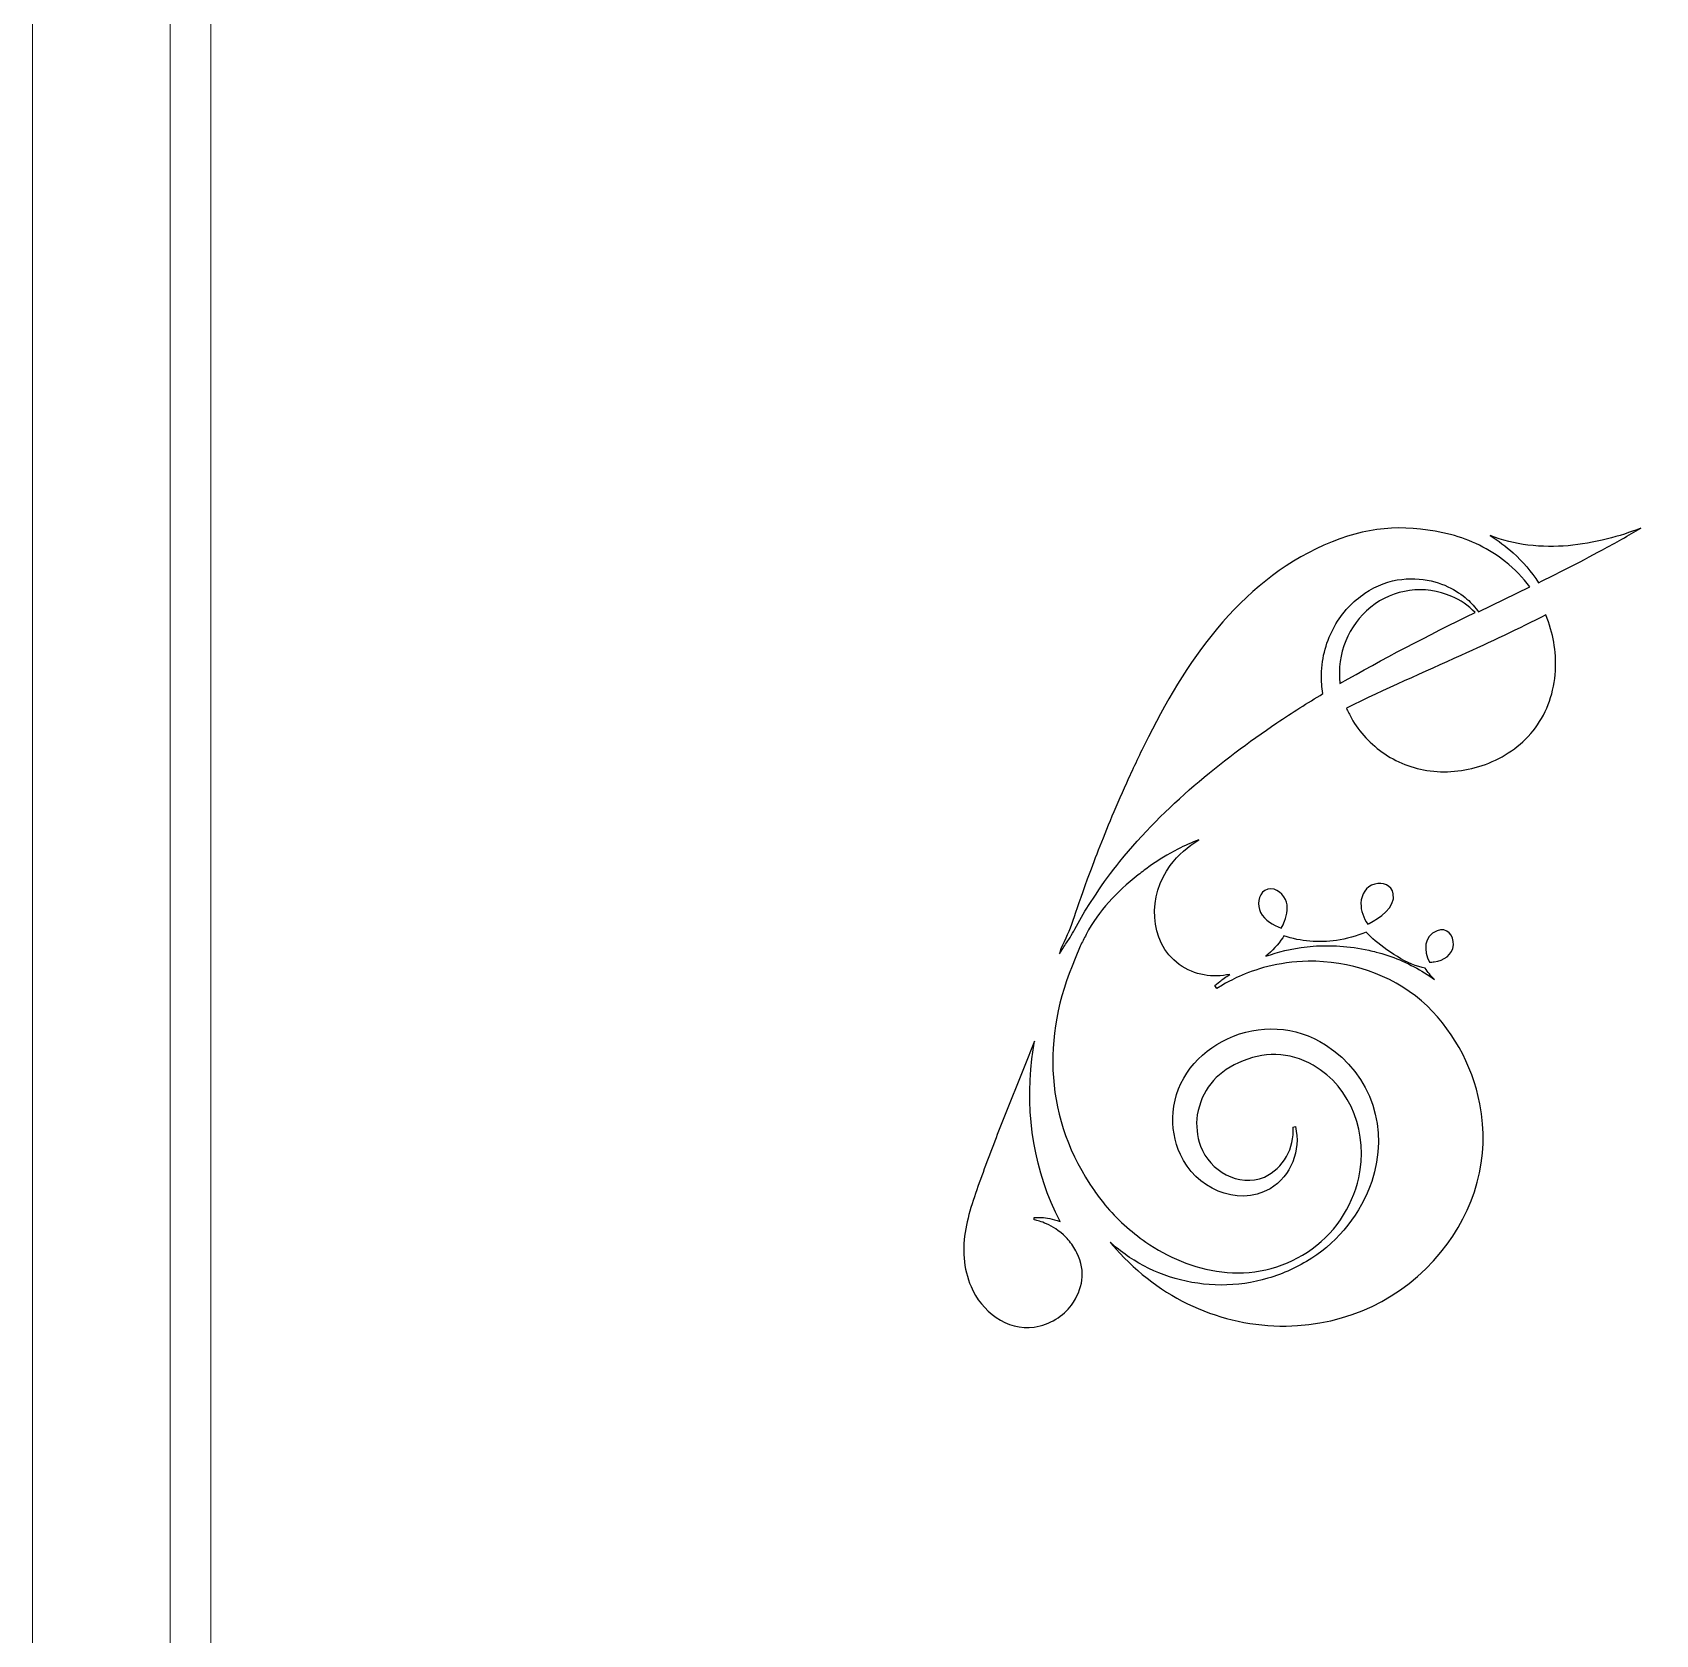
# Model space of a CAD drawing. Header units: millimetres. Extents: x -424 to 424, y -273 to 270.
# Drawn here: x 84 to 203.7, y -34 to 84.2 of the extents above; entities that cross this region are included whole.
import ezdxf

# ---------------------------------------------------------------- set-up
doc = ezdxf.new("R2010")
doc.units = ezdxf.units.MM
doc.header["$MEASUREMENT"] = 0
doc.layers.add('Camada 1', color=7, linetype='Continuous')

msp = doc.modelspace()

# ---------------------------------------------------------------- linework, layer by layer
at = {"layer": 'Camada 1', "color": 250, "lineweight": 20}
msp.add_open_spline([(346.7743, -273), (346.7743, -273), (383.8854, -273), (383.8854, -273), (383.8854, -273), (383.8854, -273), (383.8854, -270), (383.8854, -270), (383.8854, -270), (383.8854, -270), (423.9996, -270), (423.9996, -270), (423.9996, -270), (423.9996, -270), (423.9996, -255), (423.9996, -255), (423.9996, -255), (423.9996, -255), (420.9998, -255), (420.9998, -255), (420.9998, -255), (420.9998, -255), (420.9998, -211), (420.9998, -211), (420.9998, -211), (420.9998, -211), (423.9996, -211), (423.9996, -211), (423.9996, -211), (423.9996, -211), (423.9996, -196), (423.9996, -196), (423.9996, -196), (423.9996, -185.5718), (423.9996, -174.9282), (423.9996, -164.5), (423.9996, -164.5), (423.9996, -43.1748), (424, -14.0972), (424, 115.5001), (424, 115.5001), (424, 115.5001), (84, 115.5001), (84, 115.5001), (84, 115.5001), (84, -14.2483), (84, -42.8613), (84, -164.5), (84, -164.5), (84, -174.9282), (84, -185.5718), (84, -196), (84, -196), (84, -196), (84, -211), (84, -211), (84, -211), (84, -211), (86.9998, -211), (86.9998, -211), (86.9998, -211), (86.9998, -211), (86.9998, -255), (86.9998, -255), (86.9998, -255), (86.9998, -255), (84, -255), (84, -255), (84, -255), (84, -255), (84, -270), (84, -270), (84, -270), (84, -270), (124.1143, -270), (124.1143, -270), (124.1143, -270), (124.1143, -270), (124.1143, -273), (124.1143, -273), (124.1143, -273), (124.1143, -273), (161.2254, -273), (161.2254, -273), (161.2254, -273), (161.2254, -273), (161.2254, -270), (161.2254, -270), (161.2254, -270), (161.2254, -270), (198.3343, -270), (198.3343, -270), (198.3343, -270), (198.3343, -270), (198.3343, -273), (198.3343, -273), (198.3343, -273), (198.3343, -273), (235.4454, -273), (235.4454, -273), (235.4454, -273), (235.4454, -273), (235.4454, -270), (235.4454, -270), (235.4454, -270), (235.4454, -270), (272.5543, -270), (272.5543, -270), (272.5543, -270), (272.5543, -270), (272.5543, -273), (272.5543, -273), (272.5543, -273), (272.5543, -273), (309.6654, -273), (309.6654, -273), (309.6654, -273), (309.6654, -273), (309.6654, -270), (309.6654, -270), (309.6654, -270), (309.6654, -270), (346.7743, -270), (346.7743, -270), (346.7743, -270), (346.7743, -270), (346.7743, -273), (346.7743, -273)], degree=3, knots=[0, 0, 0, 0, 0.03030303, 0.03030303, 0.03030303, 0.03030303, 0.06060606, 0.06060606, 0.06060606, 0.06060606, 0.09090909, 0.09090909, 0.09090909, 0.09090909, 0.12121212, 0.12121212, 0.12121212, 0.12121212, 0.15151515, 0.15151515, 0.15151515, 0.15151515, 0.18181818, 0.18181818, 0.18181818, 0.18181818, 0.21212121, 0.21212121, 0.21212121, 0.21212121, 0.24242424, 0.24242424, 0.24242424, 0.24242424, 0.27272727, 0.27272727, 0.27272727, 0.27272727, 0.3030303, 0.3030303, 0.3030303, 0.3030303, 0.33333333, 0.33333333, 0.33333333, 0.33333333, 0.36363636, 0.36363636, 0.36363636, 0.36363636, 0.39393939, 0.39393939, 0.39393939, 0.39393939, 0.42424242, 0.42424242, 0.42424242, 0.42424242, 0.45454545, 0.45454545, 0.45454545, 0.45454545, 0.48484848, 0.48484848, 0.48484848, 0.48484848, 0.51515152, 0.51515152, 0.51515152, 0.51515152, 0.54545455, 0.54545455, 0.54545455, 0.54545455, 0.57575758, 0.57575758, 0.57575758, 0.57575758, 0.60606061, 0.60606061, 0.60606061, 0.60606061, 0.63636364, 0.63636364, 0.63636364, 0.63636364, 0.66666667, 0.66666667, 0.66666667, 0.66666667, 0.6969697, 0.6969697, 0.6969697, 0.6969697, 0.72727273, 0.72727273, 0.72727273, 0.72727273, 0.75757576, 0.75757576, 0.75757576, 0.75757576, 0.78787879, 0.78787879, 0.78787879, 0.78787879, 0.81818182, 0.81818182, 0.81818182, 0.81818182, 0.84848485, 0.84848485, 0.84848485, 0.84848485, 0.87878788, 0.87878788, 0.87878788, 0.87878788, 0.90909091, 0.90909091, 0.90909091, 0.90909091, 0.93939394, 0.93939394, 0.93939394, 0.93939394, 1, 1, 1, 1], dxfattribs=at)
at = {"layer": 'Camada 1', "color": 240, "lineweight": 20}
for points, knots in [([(305.75, 105.3501), (305.75, 105.3501), (406.3515, 105.3501), (406.3515, 105.3501), (406.3515, 105.3501), (406.432, 101.2426), (409.7425, 97.9321), (413.85, 97.8516), (413.85, 97.8516), (413.85, 97.8516), (413.85, -146.8514), (413.85, -146.8514), (413.85, -146.8514), (409.7425, -146.9319), (406.432, -150.2424), (406.3515, -154.3499), (406.3515, -154.3499), (406.3515, -154.3499), (101.6485, -154.3499), (101.6485, -154.3499), (101.6485, -154.3499), (101.568, -150.2424), (98.2575, -146.9319), (94.15, -146.8514), (94.15, -146.8514), (94.15, -146.8514), (94.15, 97.8516), (94.15, 97.8516), (94.15, 97.8516), (98.2575, 97.9321), (101.568, 101.2426), (101.6485, 105.3501), (101.6485, 105.3501), (101.6485, 105.3501), (172.25, 105.3501), (172.25, 105.3501)], [0, 0, 0, 0, 0.1, 0.1, 0.1, 0.1, 0.2, 0.2, 0.2, 0.2, 0.3, 0.3, 0.3, 0.3, 0.4, 0.4, 0.4, 0.4, 0.5, 0.5, 0.5, 0.5, 0.6, 0.6, 0.6, 0.6, 0.7, 0.7, 0.7, 0.7, 0.8, 0.8, 0.8, 0.8, 1, 1, 1, 1]), ([(410.85, 95.3266), (410.85, 95.3266), (410.85, -144.3264), (410.85, -144.3264), (410.85, -144.3264), (407.4936, -145.3656), (404.8657, -147.9935), (403.8265, -151.3499), (403.8265, -151.3499), (403.8265, -151.3499), (104.1735, -151.3499), (104.1735, -151.3499), (104.1735, -151.3499), (103.1343, -147.9935), (100.5064, -145.3656), (97.15, -144.3264), (97.15, -144.3264), (97.15, -144.3264), (97.15, 95.3266), (97.15, 95.3266), (97.15, 95.3266), (100.5064, 96.3658), (103.1343, 98.9937), (104.1735, 102.3501), (104.1735, 102.3501), (104.1735, 102.3501), (403.8265, 102.3501), (403.8265, 102.3501), (403.8265, 102.3501), (404.8657, 98.9937), (407.4936, 96.3658), (410.85, 95.3266)], [0, 0, 0, 0, 0.11111111, 0.11111111, 0.11111111, 0.11111111, 0.22222222, 0.22222222, 0.22222222, 0.22222222, 0.33333333, 0.33333333, 0.33333333, 0.33333333, 0.44444444, 0.44444444, 0.44444444, 0.44444444, 0.55555556, 0.55555556, 0.55555556, 0.55555556, 0.66666667, 0.66666667, 0.66666667, 0.66666667, 0.77777778, 0.77777778, 0.77777778, 0.77777778, 1, 1, 1, 1])]:
    msp.add_open_spline(points, degree=3, knots=knots, dxfattribs=at)
at = {"layer": 'Camada 1', "color": 114}
for points, knots in [([(192.6161, 45.1252), (193.2886, 44.589), (193.8948, 43.9655), (194.4116, 43.2736), (194.4116, 43.2736), (194.4116, 43.2736), (190.6302, 41.4476), (190.6302, 41.4476), (190.6302, 41.4476), (190.6302, 41.4476), (190.5575, 41.5433), (190.5575, 41.5433), (190.5575, 41.5433), (190.5575, 41.5433), (190.2343, 41.9322), (190.2343, 41.9322), (190.2343, 41.9322), (190.1002, 42.068), (189.9474, 42.2191), (189.7723, 42.3783), (189.7723, 42.3783), (189.5846, 42.5208), (189.3933, 42.7006), (189.152, 42.8448), (189.152, 42.8448), (188.6897, 43.1649), (188.0965, 43.4512), (187.3899, 43.6477), (187.3899, 43.6477), (186.6849, 43.847), (185.8567, 43.9388), (184.962, 43.833), (184.962, 43.833), (184.0726, 43.7417), (183.0964, 43.3873), (182.2439, 42.8046), (182.2439, 42.8046), (181.3729, 42.2279), (180.5813, 41.396), (180, 40.367), (180, 40.367), (179.7214, 39.8472), (179.4779, 39.2886), (179.3121, 38.6888), (179.3121, 38.6888), (179.1533, 38.0886), (179.0474, 37.4563), (179.0336, 36.803), (179.0336, 36.803), (179.0318, 36.3449), (179.0671, 35.8782), (179.1483, 35.4025), (179.1483, 35.4025), (178.0125, 34.717), (176.8795, 33.9992), (175.7559, 33.2462), (175.7559, 33.2462), (171.6037, 30.4262), (167.5223, 27.1347), (164.179, 23.0288), (164.179, 23.0288), (163.5706, 22.2669), (162.945, 21.4438), (162.4187, 20.6221), (162.4187, 20.6221), (162.4187, 20.6221), (161.8761, 19.7834), (161.8761, 19.7834), (161.8761, 19.7834), (161.4911, 19.2401), (161.1926, 18.6305), (160.8584, 18.0448), (160.8584, 18.0448), (160.7462, 17.8357), (160.6241, 17.6277), (160.5118, 17.418), (160.5118, 17.418), (160.5118, 17.418), (160.4084, 17.2663), (160.4084, 17.2663), (160.4084, 17.2663), (160.2624, 17.0546), (160.1018, 16.8071), (159.9214, 16.53), (159.9214, 16.53), (159.9214, 16.53), (159.7236, 16.2249), (159.7236, 16.2249), (159.7236, 16.2249), (159.7236, 16.2249), (159.8181, 16.5809), (159.8181, 16.5809), (159.8181, 16.5809), (160.1584, 17.3177), (160.4575, 17.8828), (160.7176, 18.6663), (160.7176, 18.6663), (160.9516, 19.3721), (161.295, 20.4085), (161.7747, 21.7093), (161.7747, 21.7093), (162.2517, 23.0112), (162.8526, 24.5816), (163.5943, 26.3579), (163.5943, 26.3579), (163.9638, 27.2461), (164.3824, 28.1823), (164.825, 29.1626), (164.825, 29.1626), (165.2745, 30.1515), (165.758, 31.1682), (166.2893, 32.2235), (166.2893, 32.2235), (169.3002, 38.2425), (173.4134, 44.0216), (179.8197, 46.6039), (179.8197, 46.6039), (182.905, 47.8336), (185.4905, 47.8652), (188.5657, 47.1379), (188.5657, 47.1379), (189.311, 46.9456), (190.0039, 46.6791), (190.6888, 46.3431), (190.6888, 46.3431), (191.3692, 46.0064), (192.0177, 45.5992), (192.6161, 45.1252)], [0, 0, 0, 0, 0.03030303, 0.03030303, 0.03030303, 0.03030303, 0.06060606, 0.06060606, 0.06060606, 0.06060606, 0.09090909, 0.09090909, 0.09090909, 0.09090909, 0.12121212, 0.12121212, 0.12121212, 0.12121212, 0.15151515, 0.15151515, 0.15151515, 0.15151515, 0.18181818, 0.18181818, 0.18181818, 0.18181818, 0.21212121, 0.21212121, 0.21212121, 0.21212121, 0.24242424, 0.24242424, 0.24242424, 0.24242424, 0.27272727, 0.27272727, 0.27272727, 0.27272727, 0.3030303, 0.3030303, 0.3030303, 0.3030303, 0.33333333, 0.33333333, 0.33333333, 0.33333333, 0.36363636, 0.36363636, 0.36363636, 0.36363636, 0.39393939, 0.39393939, 0.39393939, 0.39393939, 0.42424242, 0.42424242, 0.42424242, 0.42424242, 0.45454545, 0.45454545, 0.45454545, 0.45454545, 0.48484848, 0.48484848, 0.48484848, 0.48484848, 0.51515152, 0.51515152, 0.51515152, 0.51515152, 0.54545455, 0.54545455, 0.54545455, 0.54545455, 0.57575758, 0.57575758, 0.57575758, 0.57575758, 0.60606061, 0.60606061, 0.60606061, 0.60606061, 0.63636364, 0.63636364, 0.63636364, 0.63636364, 0.66666667, 0.66666667, 0.66666667, 0.66666667, 0.6969697, 0.6969697, 0.6969697, 0.6969697, 0.72727273, 0.72727273, 0.72727273, 0.72727273, 0.75757576, 0.75757576, 0.75757576, 0.75757576, 0.78787879, 0.78787879, 0.78787879, 0.78787879, 0.81818182, 0.81818182, 0.81818182, 0.81818182, 0.84848485, 0.84848485, 0.84848485, 0.84848485, 0.87878788, 0.87878788, 0.87878788, 0.87878788, 0.90909091, 0.90909091, 0.90909091, 0.90909091, 0.93939394, 0.93939394, 0.93939394, 0.93939394, 1, 1, 1, 1]), ([(202.5869, 47.6127), (201.6814, 47.0706), (200.7368, 46.5358), (199.754, 46.0117), (199.754, 46.0117), (198.888, 45.5482), (198.0103, 45.0666), (197.091, 44.6121), (197.091, 44.6121), (196.4248, 44.2672), (195.7425, 43.9268), (195.0489, 43.5857), (195.0489, 43.5857), (194.5273, 44.3936), (193.8943, 45.1348), (193.1735, 45.7807), (193.1735, 45.7807), (192.6483, 46.2572), (192.0776, 46.685), (191.4733, 47.0598), (191.4733, 47.0598), (192.3724, 46.7111), (193.3176, 46.4848), (194.259, 46.3613), (194.259, 46.3613), (196.3703, 46.1121), (198.1101, 46.3404), (200.1218, 46.8103), (200.1218, 46.8103), (200.9699, 47.0238), (201.7926, 47.2967), (202.5869, 47.6127)], [0, 0, 0, 0, 0.11111111, 0.11111111, 0.11111111, 0.11111111, 0.22222222, 0.22222222, 0.22222222, 0.22222222, 0.33333333, 0.33333333, 0.33333333, 0.33333333, 0.44444444, 0.44444444, 0.44444444, 0.44444444, 0.55555556, 0.55555556, 0.55555556, 0.55555556, 0.66666667, 0.66666667, 0.66666667, 0.66666667, 0.77777778, 0.77777778, 0.77777778, 0.77777778, 1, 1, 1, 1]), ([(188.649, 42.5796), (189.2899, 42.304), (189.8643, 41.904), (190.3723, 41.3799), (190.3723, 41.3799), (186.8682, 39.686), (183.5471, 37.9427), (180.4091, 36.1501), (180.4091, 36.1501), (180.1378, 38.344), (181.0414, 40.4484), (182.6716, 41.775), (182.6716, 41.775), (184.3539, 43.1439), (186.6572, 43.4365), (188.649, 42.5796)], [0, 0, 0, 0, 0.2, 0.2, 0.2, 0.2, 0.4, 0.4, 0.4, 0.4, 0.6, 0.6, 0.6, 0.6, 1, 1, 1, 1]), ([(189.327, 38.2246), (191.4884, 39.2038), (193.5849, 40.1955), (195.5912, 41.2065), (195.5912, 41.2065), (196.1195, 39.8296), (196.3724, 38.6045), (196.2886, 37.0773), (196.2886, 37.0773), (196.2508, 36.3159), (196.0951, 35.5663), (195.8514, 34.8559), (195.8514, 34.8559), (195.6088, 34.1446), (195.26, 33.4751), (194.8148, 32.8854), (194.8148, 32.8854), (193.9335, 31.6892), (192.706, 30.8188), (191.3868, 30.2854), (191.3868, 30.2854), (190.0653, 29.7534), (188.6512, 29.5559), (187.3185, 29.6741), (187.3185, 29.6741), (186.6211, 29.7367), (186.0291, 29.8809), (185.4107, 30.1016), (185.4107, 30.1016), (184.804, 30.3163), (184.2328, 30.6053), (183.7133, 30.9542), (183.7133, 30.9542), (182.6756, 31.654), (181.83, 32.5677), (181.257, 33.5893), (181.257, 33.5893), (181.1775, 33.7128), (181.118, 33.846), (181.053, 33.9757), (181.053, 33.9757), (180.9935, 34.0947), (180.9328, 34.2126), (180.8853, 34.3357), (180.8853, 34.3357), (183.7394, 35.7336), (186.5815, 36.9762), (189.327, 38.2246)], [0, 0, 0, 0, 0.07692308, 0.07692308, 0.07692308, 0.07692308, 0.15384615, 0.15384615, 0.15384615, 0.15384615, 0.23076923, 0.23076923, 0.23076923, 0.23076923, 0.30769231, 0.30769231, 0.30769231, 0.30769231, 0.38461538, 0.38461538, 0.38461538, 0.38461538, 0.46153846, 0.46153846, 0.46153846, 0.46153846, 0.53846154, 0.53846154, 0.53846154, 0.53846154, 0.61538462, 0.61538462, 0.61538462, 0.61538462, 0.69230769, 0.69230769, 0.69230769, 0.69230769, 0.76923077, 0.76923077, 0.76923077, 0.76923077, 0.84615385, 0.84615385, 0.84615385, 0.84615385, 1, 1, 1, 1]), ([(168.557, 15.4363), (169.7136, 14.6114), (171.0327, 14.432), (172.2841, 14.7016), (172.2841, 14.7016), (171.9705, 14.4936), (171.7267, 14.3182), (171.5586, 14.1765), (171.5586, 14.1765), (171.5586, 14.1765), (171.1748, 13.8754), (171.1748, 13.8754), (171.1748, 13.8754), (171.1748, 13.8754), (171.3256, 13.6563), (171.3256, 13.6563), (171.3256, 13.6563), (171.3256, 13.6563), (171.744, 13.907), (171.744, 13.907), (171.744, 13.907), (172.0176, 14.0842), (172.4352, 14.2962), (172.9811, 14.5525), (172.9811, 14.5525), (174.0888, 15.0443), (175.8135, 15.6226), (178.052, 15.6666), (178.052, 15.6666), (181.1349, 15.708), (184.0673, 14.7235), (186.4287, 12.7523), (186.4287, 12.7523), (188.6482, 10.7504), (190.1543, 8.0793), (190.7188, 5.1442), (190.7188, 5.1442), (191.5024, 1.2528), (190.3749, -2.7227), (187.8415, -5.7941), (187.8415, -5.7941), (185.0265, -9.2401), (180.9831, -11.1732), (176.4321, -11.2359), (176.4321, -11.2359), (171.603, -11.2889), (167.1236, -9.1883), (163.8861, -5.5458), (163.8861, -5.5458), (163.7389, -5.38), (163.5949, -5.2109), (163.454, -5.0391), (163.454, -5.0391), (163.454, -5.0391), (163.9078, -5.4431), (163.9078, -5.4431), (163.9078, -5.4431), (164.337, -5.7689), (164.7719, -6.1165), (165.2343, -6.3843), (165.2343, -6.3843), (167.056, -7.544), (169.3239, -8.2002), (171.6397, -8.2096), (171.6397, -8.2096), (172.7988, -8.2225), (173.9694, -8.0454), (175.099, -7.7162), (175.099, -7.7162), (176.2288, -7.3723), (177.3077, -6.8877), (178.3277, -6.234), (178.3277, -6.234), (180.325, -4.9394), (181.9442, -2.9341), (182.7494, -0.5725), (182.7494, -0.5725), (184.0302, 3.2235), (182.7873, 7.3062), (179.3467, 9.506), (179.3467, 9.506), (177.1379, 10.9176), (174.4455, 11.0426), (172.1106, 9.9555), (172.1106, 9.9555), (169.973, 8.9677), (168.2769, 6.9316), (168.1128, 4.5332), (168.1128, 4.5332), (168.0109, 3.463), (168.1921, 2.3849), (168.6382, 1.4068), (168.6382, 1.4068), (169.7471, -0.9976), (172.749, -2.504), (175.2526, -1.1206), (175.2526, -1.1206), (176.7992, -0.1474), (177.551, 1.7052), (177.1198, 3.4809), (177.1198, 3.4809), (177.1198, 3.4809), (176.9443, 3.4352), (176.9443, 3.4352), (176.9443, 3.4352), (177.0663, 1.8901), (176.2329, 0.427), (174.8417, -0.2563), (174.8417, -0.2563), (172.9174, -1.0061), (170.8237, 0.1834), (170.1275, 2.0379), (170.1275, 2.0379), (169.8619, 2.773), (169.778, 3.5615), (169.883, 4.336), (169.883, 4.336), (170.2237, 6.1468), (171.175, 7.3714), (172.9303, 8.187), (172.9303, 8.187), (174.7236, 9.0125), (176.6592, 9.0173), (178.4344, 8.0011), (178.4344, 8.0011), (181.3057, 6.3536), (182.505, 2.8434), (181.7943, -0.3015), (181.7943, -0.3015), (181.309, -2.4969), (179.9324, -4.5426), (178.0119, -5.7804), (178.0119, -5.7804), (176.1298, -7.0341), (173.8019, -7.5261), (171.6948, -7.2464), (171.6948, -7.2464), (169.5756, -6.9788), (167.6703, -6.1306), (166.1016, -5.0485), (166.1016, -5.0485), (164.9714, -4.2695), (163.9514, -3.3415), (163.0695, -2.2896), (163.0695, -2.2896), (162.8068, -1.9417), (162.5282, -1.6141), (162.3039, -1.2568), (162.3039, -1.2568), (158.6371, 3.9782), (158.3714, 10.0397), (160.8758, 15.8581), (160.8758, 15.8581), (160.8758, 15.8581), (161.2568, 16.772), (161.2568, 16.772), (161.2568, 16.772), (161.3881, 17.0723), (161.5462, 17.3472), (161.6894, 17.6364), (161.6894, 17.6364), (162.6617, 19.469), (163.8939, 20.705), (165.5365, 22.0441), (165.5365, 22.0441), (165.8262, 22.2575), (166.1094, 22.494), (166.4239, 22.705), (166.4239, 22.705), (167.036, 23.1495), (167.7236, 23.5511), (168.457, 23.9283), (168.457, 23.9283), (168.9455, 24.191), (169.4622, 24.4189), (170.0055, 24.627), (170.0055, 24.627), (169.2029, 24.1369), (168.4823, 23.5128), (167.8898, 22.7208), (167.8898, 22.7208), (166.2874, 20.5794), (166.2174, 17.1051), (168.557, 15.4363)], [0, 0, 0, 0, 0.0212766, 0.0212766, 0.0212766, 0.0212766, 0.04255319, 0.04255319, 0.04255319, 0.04255319, 0.06382979, 0.06382979, 0.06382979, 0.06382979, 0.08510638, 0.08510638, 0.08510638, 0.08510638, 0.10638298, 0.10638298, 0.10638298, 0.10638298, 0.12765957, 0.12765957, 0.12765957, 0.12765957, 0.14893617, 0.14893617, 0.14893617, 0.14893617, 0.17021277, 0.17021277, 0.17021277, 0.17021277, 0.19148936, 0.19148936, 0.19148936, 0.19148936, 0.21276596, 0.21276596, 0.21276596, 0.21276596, 0.23404255, 0.23404255, 0.23404255, 0.23404255, 0.25531915, 0.25531915, 0.25531915, 0.25531915, 0.27659574, 0.27659574, 0.27659574, 0.27659574, 0.29787234, 0.29787234, 0.29787234, 0.29787234, 0.31914894, 0.31914894, 0.31914894, 0.31914894, 0.34042553, 0.34042553, 0.34042553, 0.34042553, 0.36170213, 0.36170213, 0.36170213, 0.36170213, 0.38297872, 0.38297872, 0.38297872, 0.38297872, 0.40425532, 0.40425532, 0.40425532, 0.40425532, 0.42553191, 0.42553191, 0.42553191, 0.42553191, 0.44680851, 0.44680851, 0.44680851, 0.44680851, 0.46808511, 0.46808511, 0.46808511, 0.46808511, 0.4893617, 0.4893617, 0.4893617, 0.4893617, 0.5106383, 0.5106383, 0.5106383, 0.5106383, 0.53191489, 0.53191489, 0.53191489, 0.53191489, 0.55319149, 0.55319149, 0.55319149, 0.55319149, 0.57446809, 0.57446809, 0.57446809, 0.57446809, 0.59574468, 0.59574468, 0.59574468, 0.59574468, 0.61702128, 0.61702128, 0.61702128, 0.61702128, 0.63829787, 0.63829787, 0.63829787, 0.63829787, 0.65957447, 0.65957447, 0.65957447, 0.65957447, 0.68085106, 0.68085106, 0.68085106, 0.68085106, 0.70212766, 0.70212766, 0.70212766, 0.70212766, 0.72340426, 0.72340426, 0.72340426, 0.72340426, 0.74468085, 0.74468085, 0.74468085, 0.74468085, 0.76595745, 0.76595745, 0.76595745, 0.76595745, 0.78723404, 0.78723404, 0.78723404, 0.78723404, 0.80851064, 0.80851064, 0.80851064, 0.80851064, 0.82978723, 0.82978723, 0.82978723, 0.82978723, 0.85106383, 0.85106383, 0.85106383, 0.85106383, 0.87234043, 0.87234043, 0.87234043, 0.87234043, 0.89361702, 0.89361702, 0.89361702, 0.89361702, 0.91489362, 0.91489362, 0.91489362, 0.91489362, 0.93617021, 0.93617021, 0.93617021, 0.93617021, 0.95744681, 0.95744681, 0.95744681, 0.95744681, 1, 1, 1, 1]), ([(176.389, 20.2284), (176.6218, 19.7239), (176.5136, 19.1239), (176.3214, 18.6257), (176.3214, 18.6257), (176.2524, 18.4469), (176.1719, 18.2722), (176.0829, 18.1013), (176.0829, 18.1013), (175.4877, 18.3329), (174.8499, 18.6856), (174.5564, 19.2696), (174.5564, 19.2696), (174.2964, 19.7865), (174.3334, 20.5688), (174.877, 20.8916), (174.877, 20.8916), (175.4537, 21.234), (176.1399, 20.7684), (176.389, 20.2284)], [0, 0, 0, 0, 0.16666667, 0.16666667, 0.16666667, 0.16666667, 0.33333333, 0.33333333, 0.33333333, 0.33333333, 0.5, 0.5, 0.5, 0.5, 0.66666667, 0.66666667, 0.66666667, 0.66666667, 1, 1, 1, 1]), ([(182.9677, 21.3619), (183.5466, 21.5137), (184.2252, 21.2872), (184.3382, 20.6379), (184.3382, 20.6379), (184.5137, 19.6303), (183.3076, 18.8339), (182.5591, 18.4538), (182.5591, 18.4538), (182.5591, 18.4538), (182.4642, 18.4087), (182.4642, 18.4087), (182.4642, 18.4087), (182.1415, 18.856), (181.9347, 19.3677), (181.9578, 19.957), (181.9578, 19.957), (181.9831, 20.6001), (182.3173, 21.1913), (182.9677, 21.3619)], [0, 0, 0, 0, 0.16666667, 0.16666667, 0.16666667, 0.16666667, 0.33333333, 0.33333333, 0.33333333, 0.33333333, 0.5, 0.5, 0.5, 0.5, 0.66666667, 0.66666667, 0.66666667, 0.66666667, 1, 1, 1, 1]), ([(187.5723, 17.9171), (188.279, 18.2061), (188.8272, 17.5656), (188.7706, 16.8784), (188.7706, 16.8784), (188.7095, 16.1369), (188.0494, 15.7092), (187.3645, 15.6227), (187.3645, 15.6227), (187.2417, 15.6072), (187.1203, 15.6042), (186.9999, 15.6072), (186.9999, 15.6072), (186.5854, 16.4385), (186.5421, 17.4961), (187.5723, 17.9171)], [0, 0, 0, 0, 0.2, 0.2, 0.2, 0.2, 0.4, 0.4, 0.4, 0.4, 0.6, 0.6, 0.6, 0.6, 1, 1, 1, 1]), ([(176.2741, 17.5356), (177.5099, 17.12), (178.8608, 17.0243), (180.1455, 17.2093), (180.1455, 17.2093), (180.8665, 17.3131), (181.6378, 17.5075), (182.3508, 17.8135), (182.3508, 17.8135), (182.4986, 17.6383), (182.6577, 17.4756), (182.8228, 17.329), (182.8228, 17.329), (183.7184, 16.5334), (185.4833, 15.3168), (186.6911, 15.1636), (186.6911, 15.1636), (186.8808, 14.8642), (187.1115, 14.5855), (187.3694, 14.3257), (187.3694, 14.3257), (187.3694, 14.3257), (187.0269, 14.5731), (187.0269, 14.5731), (187.0269, 14.5731), (187.0269, 14.5731), (186.45, 14.9297), (186.45, 14.9297), (186.45, 14.9297), (185.4794, 15.5208), (184.1651, 16.086), (183.0884, 16.3378), (183.0884, 16.3378), (182.9021, 16.3852), (182.7195, 16.4379), (182.536, 16.4788), (182.536, 16.4788), (182.536, 16.4788), (181.9877, 16.5841), (181.9877, 16.5841), (181.9877, 16.5841), (180.5396, 16.8498), (179.1828, 16.8704), (177.9837, 16.7329), (177.9837, 16.7329), (176.816, 16.6011), (175.8052, 16.3408), (174.9499, 16.0345), (174.9499, 16.0345), (175.4231, 16.4305), (175.8427, 16.8917), (176.1845, 17.3985), (176.1845, 17.3985), (176.1845, 17.3985), (176.2741, 17.5356), (176.2741, 17.5356)], [0, 0, 0, 0, 0.06666667, 0.06666667, 0.06666667, 0.06666667, 0.13333333, 0.13333333, 0.13333333, 0.13333333, 0.2, 0.2, 0.2, 0.2, 0.26666667, 0.26666667, 0.26666667, 0.26666667, 0.33333333, 0.33333333, 0.33333333, 0.33333333, 0.4, 0.4, 0.4, 0.4, 0.46666667, 0.46666667, 0.46666667, 0.46666667, 0.53333333, 0.53333333, 0.53333333, 0.53333333, 0.6, 0.6, 0.6, 0.6, 0.66666667, 0.66666667, 0.66666667, 0.66666667, 0.73333333, 0.73333333, 0.73333333, 0.73333333, 0.8, 0.8, 0.8, 0.8, 0.86666667, 0.86666667, 0.86666667, 0.86666667, 1, 1, 1, 1]), ([(157.6926, 8.471), (157.1983, 4.251), (157.8654, 0.1821), (159.7668, -3.5372), (159.7668, -3.5372), (159.2146, -3.3126), (158.744, -3.2493), (158.4113, -3.2281), (158.4113, -3.2281), (158.2288, -3.2188), (158.0965, -3.2345), (158.0036, -3.235), (158.0036, -3.235), (158.0036, -3.235), (157.8643, -3.2423), (157.8643, -3.2423), (157.8643, -3.2423), (157.8643, -3.2423), (157.8478, -3.3986), (157.8478, -3.3986), (157.8478, -3.3986), (157.8478, -3.3986), (157.9824, -3.4349), (157.9824, -3.4349), (157.9824, -3.4349), (158.0692, -3.4609), (158.2084, -3.4836), (158.3706, -3.541), (158.3706, -3.541), (158.6841, -3.6478), (159.1477, -3.8416), (159.6411, -4.2037), (159.6411, -4.2037), (159.6411, -4.2037), (159.8278, -4.345), (159.8278, -4.345), (159.8278, -4.345), (159.8278, -4.345), (160.0101, -4.51), (160.0101, -4.51), (160.0101, -4.51), (160.1393, -4.6152), (160.2541, -4.7476), (160.3754, -4.8802), (160.3754, -4.8802), (160.6062, -5.1558), (160.8335, -5.4704), (161.0068, -5.8361), (161.0068, -5.8361), (161.7145, -7.2665), (161.4268, -8.4804), (160.6204, -9.6927), (160.6204, -9.6927), (160.3091, -10.095), (159.9138, -10.4563), (159.4476, -10.7395), (159.4476, -10.7395), (158.9812, -11.0186), (158.448, -11.2355), (157.8679, -11.3163), (157.8679, -11.3163), (155.8199, -11.6068), (153.9656, -10.1335), (153.2033, -8.3213), (153.2033, -8.3213), (152.6332, -7.0039), (152.5362, -5.493), (152.8108, -4.0762), (152.8108, -4.0762), (153.0707, -2.6464), (153.5955, -1.2794), (154.0869, 0.0979), (154.0869, 0.0979), (154.5861, 1.4736), (155.1115, 2.8183), (155.6307, 4.1143), (155.6307, 4.1143), (155.6307, 4.1143), (157.1236, 7.8518), (157.1236, 7.8518), (157.1236, 7.8518), (157.1236, 7.8518), (157.8824, 9.7768), (157.8824, 9.7768), (157.8824, 9.7768), (157.8069, 9.344), (157.7433, 8.9087), (157.6926, 8.471)], [0, 0, 0, 0, 0.04347826, 0.04347826, 0.04347826, 0.04347826, 0.08695652, 0.08695652, 0.08695652, 0.08695652, 0.13043478, 0.13043478, 0.13043478, 0.13043478, 0.17391304, 0.17391304, 0.17391304, 0.17391304, 0.2173913, 0.2173913, 0.2173913, 0.2173913, 0.26086957, 0.26086957, 0.26086957, 0.26086957, 0.30434783, 0.30434783, 0.30434783, 0.30434783, 0.34782609, 0.34782609, 0.34782609, 0.34782609, 0.39130435, 0.39130435, 0.39130435, 0.39130435, 0.43478261, 0.43478261, 0.43478261, 0.43478261, 0.47826087, 0.47826087, 0.47826087, 0.47826087, 0.52173913, 0.52173913, 0.52173913, 0.52173913, 0.56521739, 0.56521739, 0.56521739, 0.56521739, 0.60869565, 0.60869565, 0.60869565, 0.60869565, 0.65217391, 0.65217391, 0.65217391, 0.65217391, 0.69565217, 0.69565217, 0.69565217, 0.69565217, 0.73913043, 0.73913043, 0.73913043, 0.73913043, 0.7826087, 0.7826087, 0.7826087, 0.7826087, 0.82608696, 0.82608696, 0.82608696, 0.82608696, 0.86956522, 0.86956522, 0.86956522, 0.86956522, 0.91304348, 0.91304348, 0.91304348, 0.91304348, 1, 1, 1, 1])]:
    msp.add_open_spline(points, degree=3, knots=knots, dxfattribs=at)

doc.saveas('drawing.dxf')
